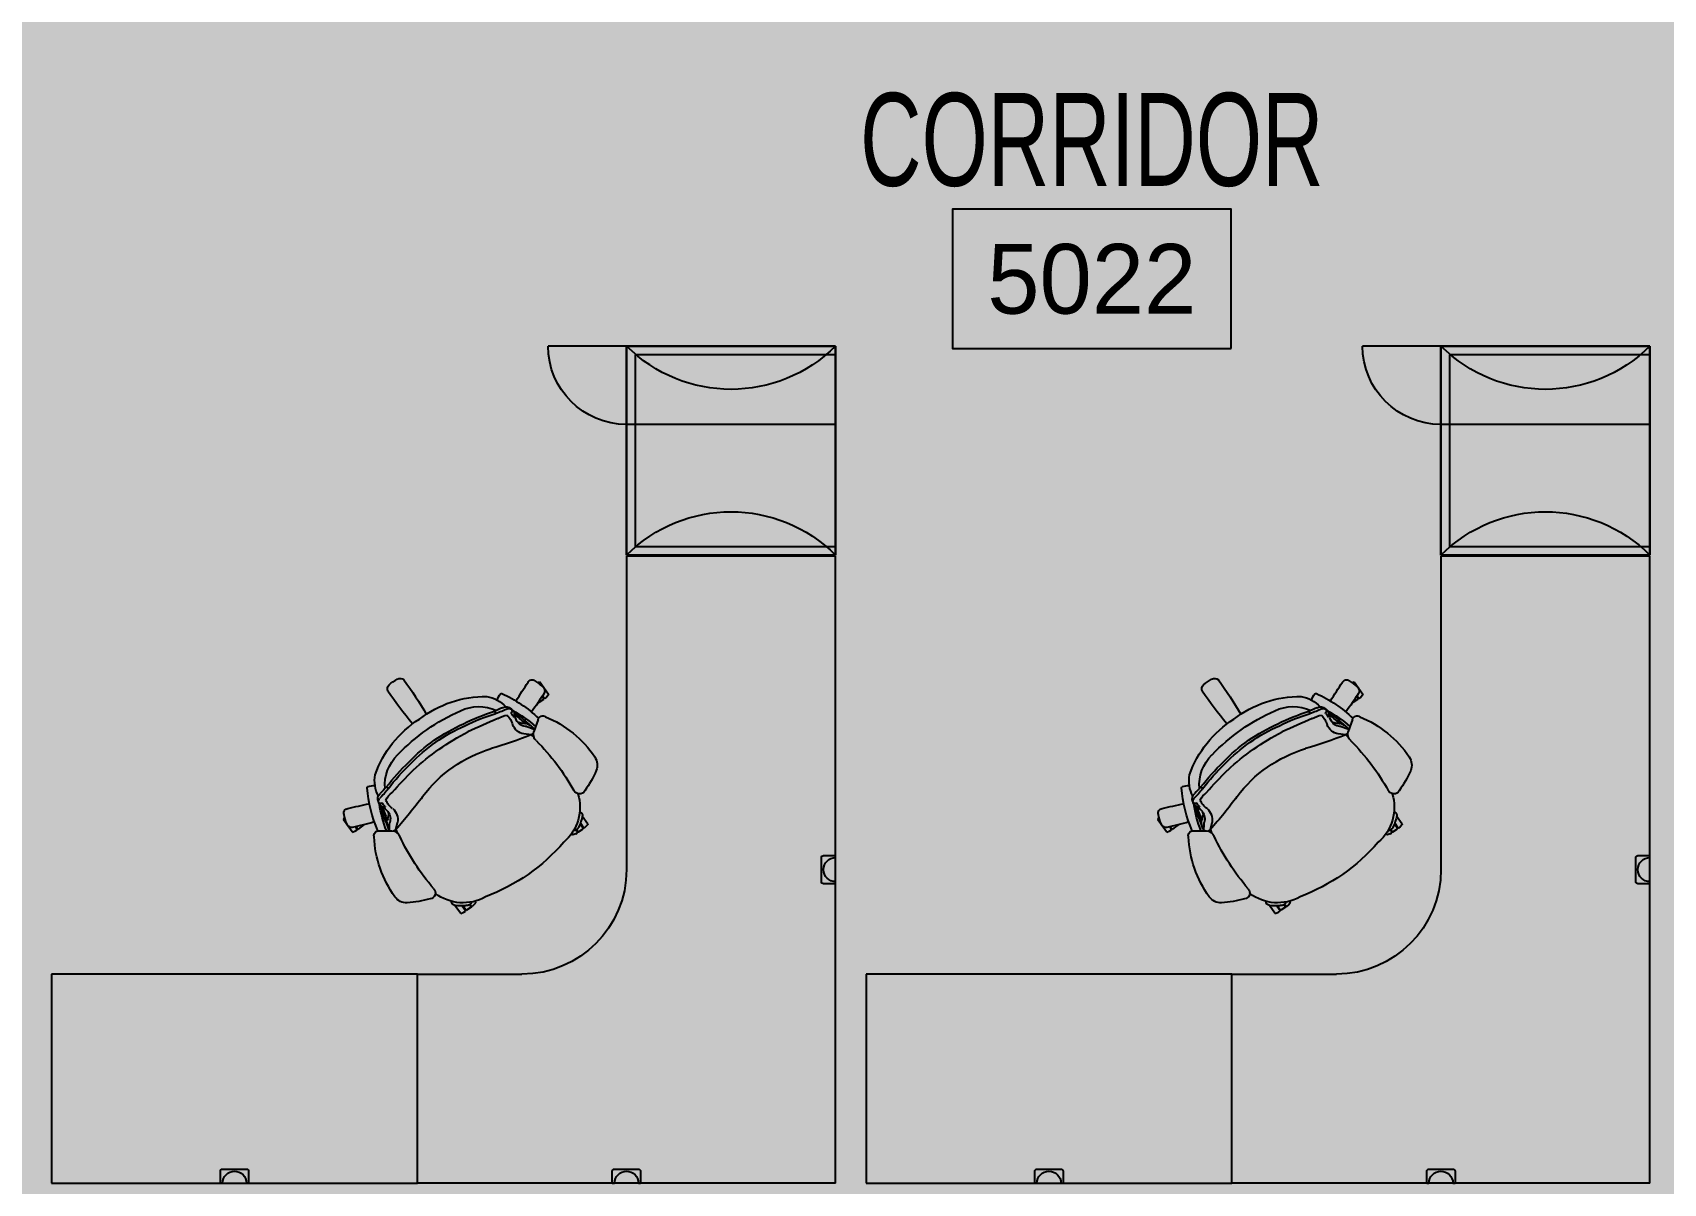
# Model space of a CAD drawing. Header units: inches. Extents: x -71 to 4499, y -33 to 4893.
# Drawn here: x 3192.7 to 3379.9, y 4106 to 4238.1 of the extents above; entities that cross this region are included whole.
import ezdxf
from ezdxf.enums import TextEntityAlignment as Align

# ---------------------------------------------------------------- set-up
doc = ezdxf.new("R2010")
doc.units = ezdxf.units.IN
doc.header["$LTSCALE"] = 96
doc.header["$MEASUREMENT"] = 0
doc.linetypes.add('PHANTOM4', pattern=[0.625, 0.3125, -0.0625, 0.0625, -0.0625, 0.0625, -0.0625])
for name, color, linetype in [('A-Area', 212, 'PHANTOM4'), ('A-Area-Iden', 7, 'Continuous'), ('A-Area-Iden-Name', 7, 'Continuous'), ('A-Area-Iden-Numb', 7, 'Continuous'), ('A-Bldg-Patt', 5, 'Continuous'), ('A-FURN-EXIST', 33, 'Continuous'), ('AFUFU-2D-CH', 2, 'Continuous'), ('AFUFU-2D-SC', 6, 'Continuous'), ('AFUFU-2D-SC-TX', 6, 'Continuous'), ('AFUFU-2D-WS', 1, 'Continuous'), ('AFUFU-2D-WS-SU-TX', 1, 'Continuous'), ('AFUFU-2D-WS-TX', 1, 'Continuous'), ('AFUPA-2D-SW-64-TX-T', 3, 'Continuous')]:
    doc.layers.add(name, color=color, linetype=linetype)
doc.styles.add('XFINE_0', font='ARIALN.TTF', dxfattribs={"width": 0.8})

# ---------------------------------------------------------------- blocks, each defined once
blk = doc.blocks.new('OTJ_Room_Tag_4_P')
at = {"layer": 'A-Area-Iden-Numb'}
blk.add_lwpolyline([(2, -2), (2, 0), (-2, 0), (-2, -2)], close=True, dxfattribs=at)
at = {"layer": 'A-Area-Iden-Name', "style": 'XFINE_0', "width": 0.8}
for tag, p in [('ROOM:NAME1', (0, 2.351)), ('ROOM:NAME2', (0, 0.334))]:
    blk.add_attdef(tag, text='', height=1.333, dxfattribs=at).set_placement(p, align=Align.CENTER)
at = {"layer": 'A-Area-Iden-Numb', "style": 'XFINE_0', "width": 1.569593}
blk.add_attdef('ROOM:NUMBER', text='', height=1, dxfattribs=at).set_placement((-1.5, -1.5), (1.5, -1.5), align=Align.FIT)
blk = doc.blocks.new('A$C62865EDF (2)')
at = {"layer": 'AFUFU-2D-CH'}
for p, q in [((299.77, 65.12), (299.14, 64.22)), ((299.77, 65.12), (299.81, 65.13)), ((299.81, 65.13), (300.17, 65)), ((299.98, 64.28), (300.36, 64.82)), ((299.98, 64.28), (300, 64.28)), ((300.06, 64.27), (300.41, 64.77)), ((300.17, 65), (300.35, 64.87)), ((300.35, 64.87), (300.36, 64.82)), ((300.38, 64.25), (300.38, 64.25)), ((300.38, 64.25), (300.38, 64.25)), ((300.38, 64.25), (300.38, 64.25)), ((300.38, 64.25), (300.38, 64.25)), ((300.41, 64.77), (300.47, 64.78)), ((300.98, 64.42), (300.47, 64.78)), ((300.99, 64.37), (300.83, 64.13)), ((301.05, 64.33), (300.88, 64.09)), ((300.98, 64.42), (300.99, 64.37)), ((301.05, 64.33), (301.1, 64.34)), ((301.28, 64.21), (301.1, 64.34)), ((301.28, 64.21), (301.53, 63.93)), ((301.43, 63.74), (301.53, 63.89)), ((301.53, 63.93), (301.53, 63.89)), ((393.27, 65.12), (392.64, 64.22)), ((393.27, 65.12), (393.31, 65.13)), ((393.31, 65.13), (393.67, 65)), ((393.48, 64.28), (393.86, 64.82)), ((393.48, 64.28), (393.5, 64.28)), ((393.56, 64.27), (393.91, 64.77)), ((393.67, 65), (393.85, 64.87)), ((393.85, 64.87), (393.86, 64.82)), ((393.88, 64.25), (393.88, 64.25)), ((393.88, 64.25), (393.88, 64.25)), ((393.88, 64.25), (393.88, 64.25)), ((393.88, 64.25), (393.88, 64.25)), ((393.91, 64.77), (393.97, 64.78)), ((394.48, 64.42), (393.97, 64.78)), ((394.49, 64.37), (394.33, 64.13)), ((394.55, 64.33), (394.38, 64.09)), ((394.48, 64.42), (394.49, 64.37)), ((394.55, 64.33), (394.6, 64.34)), ((394.78, 64.21), (394.6, 64.34)), ((394.78, 64.21), (395.03, 63.93)), ((394.93, 63.74), (395.03, 63.89)), ((395.03, 63.93), (395.03, 63.89)), ((286.33, 54.34), (286.34, 54.38)), ((286.48, 54.14), (286.33, 54.34)), ((287.32, 55.79), (286.34, 54.38)), ((287.32, 55.79), (287.36, 55.81)), ((287.36, 55.81), (287.71, 55.67)), ((287.71, 55.67), (287.9, 55.55)), ((287.71, 55.2), (287.9, 55.49)), ((287.78, 55.19), (287.96, 55.45)), ((287.9, 55.55), (287.9, 55.49)), ((287.96, 55.45), (288.02, 55.46)), ((288.53, 55.1), (288.02, 55.46)), ((288.54, 55.04), (288.52, 55.01)), ((288.53, 55.1), (288.54, 55.04)), ((288.57, 55), (288.65, 55.01)), ((288.73, 54.96), (288.65, 55.01)), ((290.42, 55.64), (291.9, 55.66)), ((291.43, 55.16), (291.43, 55.16)), ((291.43, 55.16), (291.43, 55.16)), ((291.43, 55.16), (291.43, 55.16)), ((291.43, 55.16), (291.43, 55.16)), ((291.44, 54.37), (291.5, 53.91)), ((292.36, 55.51), (292.51, 55.89)), ((292.36, 55.51), (292.55, 54.69)), ((312.53, 55.97), (312.63, 56.12)), ((312.67, 56.13), (312.63, 56.12)), ((313.02, 56), (312.67, 56.13)), ((313.02, 56), (313.2, 55.87)), ((313.21, 55.81), (313.04, 55.57)), ((313.27, 55.77), (313.1, 55.54)), ((313.21, 55.81), (313.2, 55.87)), ((313.32, 55.78), (313.27, 55.77)), ((313.32, 55.78), (313.84, 55.42)), ((313.37, 55.16), (313.37, 55.16)), ((313.37, 55.16), (313.37, 55.16)), ((313.37, 55.16), (313.37, 55.16)), ((313.37, 55.16), (313.37, 55.16)), ((313.5, 54.87), (313.85, 55.37)), ((313.53, 54.8), (313.52, 54.81)), ((313.53, 54.79), (313.9, 55.33)), ((314.39, 54.89), (313.75, 53.98)), ((313.85, 55.37), (313.84, 55.42)), ((313.96, 55.34), (313.9, 55.33)), ((314.14, 55.21), (313.96, 55.34)), ((314.39, 54.93), (314.14, 55.21)), ((314.39, 54.89), (314.39, 54.93)), ((379.83, 54.34), (379.84, 54.38)), ((379.98, 54.14), (379.83, 54.34)), ((380.82, 55.79), (379.84, 54.38)), ((380.82, 55.79), (380.86, 55.81)), ((380.86, 55.81), (381.21, 55.67)), ((381.21, 55.67), (381.4, 55.55)), ((381.21, 55.2), (381.4, 55.49)), ((381.28, 55.19), (381.46, 55.45)), ((381.4, 55.55), (381.4, 55.49)), ((381.46, 55.45), (381.52, 55.46)), ((382.03, 55.1), (381.52, 55.46)), ((382.04, 55.04), (382.02, 55.01)), ((382.03, 55.1), (382.04, 55.04)), ((382.07, 55), (382.15, 55.01)), ((382.23, 54.96), (382.15, 55.01)), ((383.92, 55.64), (385.4, 55.66)), ((384.93, 55.16), (384.93, 55.16)), ((384.93, 55.16), (384.93, 55.16)), ((384.93, 55.16), (384.93, 55.16)), ((384.93, 55.16), (384.93, 55.16)), ((384.94, 54.37), (385, 53.91)), ((385.86, 55.51), (386.01, 55.89)), ((385.86, 55.51), (386.05, 54.69)), ((406.03, 55.97), (406.13, 56.12)), ((406.17, 56.13), (406.13, 56.12)), ((406.52, 56), (406.17, 56.13)), ((406.52, 56), (406.7, 55.87)), ((406.71, 55.81), (406.54, 55.57)), ((406.77, 55.77), (406.6, 55.54)), ((406.71, 55.81), (406.7, 55.87)), ((406.82, 55.78), (406.77, 55.77)), ((406.82, 55.78), (407.34, 55.42)), ((406.87, 55.16), (406.87, 55.16)), ((406.87, 55.16), (406.87, 55.16)), ((406.87, 55.16), (406.87, 55.16)), ((406.87, 55.16), (406.87, 55.16)), ((407, 54.87), (407.35, 55.37)), ((407.03, 54.8), (407.02, 54.81)), ((407.03, 54.79), (407.4, 55.33)), ((407.89, 54.89), (407.25, 53.98)), ((407.35, 55.37), (407.34, 55.42)), ((407.46, 55.34), (407.4, 55.33)), ((407.64, 55.21), (407.46, 55.34)), ((407.89, 54.93), (407.64, 55.21)), ((407.89, 54.89), (407.89, 54.93)), ((289.05, 50.72), (289.05, 50.73)), ((289.05, 50.72), (289.05, 50.73)), ((289.05, 50.73), (289.05, 50.73)), ((289.05, 50.73), (289.05, 50.73)), ((289.14, 50.59), (289.12, 50.6)), ((289.13, 50.59), (289.12, 50.6)), ((289.14, 50.59), (289.13, 50.59)), ((289.13, 50.59), (289.13, 50.59)), ((382.55, 50.72), (382.55, 50.73)), ((382.55, 50.72), (382.55, 50.73)), ((382.55, 50.73), (382.55, 50.73)), ((382.55, 50.73), (382.55, 50.73)), ((382.64, 50.59), (382.62, 50.6)), ((382.63, 50.59), (382.62, 50.6)), ((382.64, 50.59), (382.63, 50.59)), ((382.63, 50.59), (382.63, 50.59)), ((307.14, 43.37), (306.69, 43.28)), ((307.9, 44.64), (307.05, 44.53)), ((307.88, 43.64), (307.88, 43.64)), ((307.88, 43.64), (307.88, 43.64)), ((307.88, 43.64), (307.88, 43.64)), ((307.88, 43.64), (307.88, 43.64)), ((307.9, 44.64), (308.2, 44.9)), ((308.68, 42.86), (308.19, 44.25)), ((400.64, 43.37), (400.19, 43.28)), ((401.4, 44.64), (400.55, 44.53)), ((401.38, 43.64), (401.38, 43.64)), ((401.38, 43.64), (401.38, 43.64)), ((401.38, 43.64), (401.38, 43.64)), ((401.38, 43.64), (401.38, 43.64)), ((401.4, 44.64), (401.7, 44.9)), ((402.18, 42.86), (401.69, 44.25)), ((308.62, 41.03), (308.7, 40.98)), ((308.71, 40.9), (308.7, 40.98)), ((308.76, 40.88), (308.74, 40.86)), ((308.82, 40.89), (308.76, 40.88)), ((308.82, 40.89), (309.33, 40.53)), ((309.88, 40), (308.89, 38.59)), ((309.16, 40.22), (309.34, 40.48)), ((309.2, 40.16), (309.4, 40.44)), ((309.34, 40.48), (309.33, 40.53)), ((309.45, 40.45), (309.4, 40.44)), ((309.63, 40.32), (309.45, 40.45)), ((309.88, 40.04), (309.63, 40.32)), ((309.88, 40), (309.88, 40.04)), ((402.12, 41.03), (402.2, 40.98)), ((402.21, 40.9), (402.2, 40.98)), ((402.26, 40.88), (402.24, 40.86)), ((402.32, 40.89), (402.26, 40.88)), ((402.32, 40.89), (402.83, 40.53)), ((403.38, 40), (402.39, 38.59)), ((402.66, 40.22), (402.84, 40.48)), ((402.7, 40.16), (402.9, 40.44)), ((402.84, 40.48), (402.83, 40.53)), ((402.95, 40.45), (402.9, 40.44)), ((403.13, 40.32), (402.95, 40.45)), ((403.38, 40.04), (403.13, 40.32)), ((403.38, 40), (403.38, 40.04)), ((308.62, 38.64), (308.86, 38.57)), ((308.86, 38.57), (308.89, 38.59)), ((402.12, 38.64), (402.36, 38.57)), ((402.36, 38.57), (402.39, 38.59))]:
    blk.add_line(p, q, dxfattribs=at)
for centre, radius, start, end in [((293.61, 62.25), 1.68, 88.3413, 144.8306), ((292.7, 50.57), 13.39, 74.4635, 85.9043), ((300.06, 58.68), 5.24, 60.2874, 127.3793), ((299.17, 63.8), 0.418, 94.0643, 186.2869), ((299.91, 59.43), 4.85, 84.4733, 99.125), ((300.31, 63.05), 1.2, 65.5957, 86.7626), ((300.59, 63.79), 0.417, 5.7738, 58.5728), ((387.11, 62.25), 1.68, 88.3413, 144.8306), ((386.2, 50.57), 13.39, 74.4635, 85.9043), ((393.56, 58.68), 5.24, 60.2874, 127.3793), ((392.67, 63.8), 0.418, 94.0643, 186.2869), ((393.41, 59.43), 4.85, 84.4733, 99.125), ((393.81, 63.05), 1.2, 65.5957, 86.7626), ((394.09, 63.79), 0.417, 5.7738, 58.5728), ((302.64, 55.77), 12.8, 144.3542, 177.4465), ((316.64, 45.07), 26.35, 139.1711, 154.8262), ((296.18, 62.78), 0.708, 317.6016, 80.777), ((294.7, 42.33), 22.37, 40.8423, 69.1576), ((396.14, 55.77), 12.8, 144.3542, 177.4465), ((410.14, 45.07), 26.35, 139.1711, 154.8262), ((389.68, 62.78), 0.708, 317.6016, 80.777), ((388.2, 42.33), 22.37, 40.8423, 69.1576), ((290.38, 56.19), 0.548, 164.4072, 274.4141), ((291.87, 56.65), 0.992, 271.7837, 338.343), ((308.24, 52.96), 5.24, 342.6212, 49.7126), ((383.88, 56.19), 0.548, 164.4072, 274.4141), ((385.37, 56.65), 0.992, 271.7837, 338.343), ((401.74, 52.96), 5.24, 342.6212, 49.7126), ((291, 52.94), 4.68, 156.293, 169.5626), ((287.29, 54.69), 0.59, 84.5461, 167.7758), ((281.87, 28.5), 27.33, 72.955, 78.439), ((304.54, 49.46), 15.54, 156.5275, 175.3085), ((303.64, 50.69), 13.31, 158.1789, 171.8956), ((403.27, 12.57), 119.68, 159.1569, 160.4724), ((282.36, 56.96), 9.32, 333.744, 343.9291), ((294.26, 54.36), 2.94, 164.3455, 179.6886), ((291.38, 54.36), 0.0616, 10.127, 160.4725), ((292.64, 54.88), 1.24, 145.0033, 167.3254), ((290.36, 54.26), 1.36, 322.5491, 19.7693), ((291.95, 55.15), 0.55, 115.8767, 126.1554), ((339.75, 56.28), 48.13, 180.8147, 181.8651), ((290.85, 54.41), 1.73, 310.9566, 9.2355), ((291.95, 55.15), 0.55, 40.8654, 74.4746), ((255.65, 22.72), 49.22, 36.1018, 41.7721), ((312.86, 55.2), 0.417, 51.4272, 104.2262), ((312.26, 54.69), 1.2, 23.2374, 44.4043), ((308.99, 53.07), 4.85, 10.875, 25.5267), ((384.5, 52.94), 4.68, 156.293, 169.5626), ((380.79, 54.69), 0.59, 84.5461, 167.7758), ((375.37, 28.5), 27.33, 72.955, 78.439), ((398.04, 49.46), 15.54, 156.5275, 175.3085), ((397.14, 50.69), 13.31, 158.1789, 171.8956), ((496.77, 12.57), 119.68, 159.1569, 160.4724), ((375.86, 56.96), 9.32, 333.744, 343.9291), ((387.76, 54.36), 2.94, 164.3455, 179.6886), ((384.88, 54.36), 0.0616, 10.127, 160.4725), ((386.14, 54.88), 1.24, 145.0033, 167.3254), ((383.86, 54.26), 1.36, 322.5491, 19.7693), ((385.45, 55.15), 0.55, 115.8767, 126.1554), ((433.25, 56.28), 48.13, 180.8147, 181.8651), ((384.35, 54.41), 1.73, 310.9566, 9.2355), ((385.45, 55.15), 0.55, 40.8654, 74.4746), ((349.15, 22.72), 49.22, 36.1018, 41.7721), ((406.36, 55.2), 0.417, 51.4272, 104.2262), ((405.76, 54.69), 1.2, 23.2374, 44.4043), ((402.49, 53.07), 4.85, 10.875, 25.5267), ((286.86, 53.6), 0.496, 158.4053, 265.145), ((298.09, 97.1), 45.41, 255.6355, 258.853), ((291.23, 52.06), 0.919, 145.4214, 164.4379), ((290.66, 52.17), 0.348, 67.7618, 147.992), ((291.23, 52.11), 0.887, 125.4319, 148.5081), ((290.97, 52.54), 0.393, 69.7751, 129.8413), ((288.85, 55.84), 3.54, 303.4698, 317.0615), ((290.81, 52.54), 0.0489, 251.0386, 330.3921), ((291.67, 52.18), 0.888, 128.4074, 157.3483), ((291.1, 52.88), 0.023, 334.0607, 73.2322), ((293.56, 51), 2.63, 126.9991, 154.4546), ((290.83, 53.76), 0.688, 331.8448, 13.2431), ((313.35, 53.87), 0.418, 283.7131, 15.9357), ((380.36, 53.6), 0.496, 158.4053, 265.145), ((391.59, 97.1), 45.41, 255.6355, 258.853), ((384.73, 52.06), 0.919, 145.4214, 164.4379), ((384.16, 52.17), 0.348, 67.7618, 147.992), ((384.73, 52.11), 0.887, 125.4319, 148.5081), ((384.47, 52.54), 0.393, 69.7751, 129.8413), ((382.35, 55.84), 3.54, 303.4698, 317.0615), ((384.31, 52.54), 0.0489, 251.0386, 330.3921), ((385.17, 52.18), 0.888, 128.4074, 157.3483), ((384.6, 52.88), 0.023, 334.0607, 73.2322), ((387.06, 51), 2.63, 126.9991, 154.4546), ((384.33, 53.76), 0.688, 331.8448, 13.2431), ((406.85, 53.87), 0.418, 283.7131, 15.9357), ((289.19, 50.72), 0.142, 177.884, 248.8399), ((289.78, 52.2), 1.74, 248.3236, 275.7926), ((294.06, 49.84), 4.15, 153.6599, 188.6934), ((291.08, 51.97), 0.8, 155.5285, 229.8645), ((290.87, 52.26), 0.512, 168.4737, 221.2321), ((283, 44.21), 10.75, 38.075, 45.8212), ((280.33, 40.82), 14.69, 41.838, 45.8302), ((296.03, 50.43), 4.94, 175.6399, 225.2045), ((293.74, 53.5), 2.89, 208.2225, 231.0648), ((290.74, 51.27), 0.835, 309.5676, 329.2262), ((311.42, 66.15), 25.44, 217.6106, 226.2806), ((311.61, 66.36), 25.44, 217.6106, 226.2806), ((345.95, 99.61), 72.51, 221.8265, 224.6201), ((307.66, 60.83), 15.25, 216.6442, 253.358), ((289.78, 63.88), 26.35, 315.1738, 330.8289), ((313.42, 50.71), 0.708, 29.223, 152.3984), ((303.14, 43.27), 13.39, 24.0957, 35.5365), ((382.69, 50.72), 0.142, 177.884, 248.8399), ((383.28, 52.2), 1.74, 248.3236, 275.7926), ((387.56, 49.84), 4.15, 153.6599, 188.6934), ((384.58, 51.97), 0.8, 155.5285, 229.8645), ((384.37, 52.26), 0.512, 168.4737, 221.2321), ((376.5, 44.21), 10.75, 38.075, 45.8212), ((373.83, 40.82), 14.69, 41.838, 45.8302), ((389.53, 50.43), 4.94, 175.6399, 225.2045), ((387.24, 53.5), 2.89, 208.2225, 231.0648), ((384.24, 51.27), 0.835, 309.5676, 329.2262), ((404.92, 66.15), 25.44, 217.6106, 226.2806), ((405.11, 66.36), 25.44, 217.6106, 226.2806), ((439.45, 99.61), 72.51, 221.8265, 224.6201), ((401.16, 60.83), 15.25, 216.6442, 253.358), ((383.28, 63.88), 26.35, 315.1738, 330.8289), ((406.92, 50.71), 0.708, 29.223, 152.3984), ((396.64, 43.27), 13.39, 24.0957, 35.5365), ((301.89, 53.51), 12.68, 199.7991, 237.3819), ((313.8, 48.12), 1.68, 325.1694, 21.6587), ((395.39, 53.51), 12.68, 199.7991, 237.3819), ((407.3, 48.12), 1.68, 325.1694, 21.6587), ((309, 62.74), 22.82, 223.8813, 246.119), ((308.03, 61.36), 19.65, 223.7774, 246.2226), ((308.21, 61.57), 19.65, 223.7774, 246.2226), ((313.24, 69.04), 27.77, 227.135, 242.9624), ((304.62, 54.38), 12.8, 292.5535, 325.6458), ((402.5, 62.74), 22.82, 223.8813, 246.119), ((401.53, 61.36), 19.65, 223.7774, 246.2226), ((401.71, 61.57), 19.65, 223.7774, 246.2226), ((406.74, 69.04), 27.77, 227.135, 242.9624), ((398.12, 54.38), 12.8, 292.5535, 325.6458), ((289.64, -1.08), 49.22, 68.2279, 73.8982), ((309.13, 44.56), 0.992, 131.657, 198.2163), ((383.14, -1.08), 49.22, 68.2279, 73.8982), ((402.63, 44.56), 0.992, 131.657, 198.2163), ((325.04, 17.27), 40.36, 139.6916, 146.3618), ((311.37, 66.18), 25.44, 243.7194, 252.3894), ((310.48, 64.01), 22.82, 243.4709, 253.0048), ((-274.42, -1249.43), 1415.76, 65.88356, 66.03577), ((303.24, 44.22), 2.63, 315.5454, 343.0009), ((307.37, 42.84), 1.73, 100.7645, 159.0434), ((299.5, 53.59), 13.31, 298.1044, 311.8211), ((229.61, 134.17), 119.68, 309.5276, 310.8431), ((312.67, 35.74), 9.32, 126.0709, 136.256), ((307.4, 42.33), 1.36, 90.2307, 147.4509), ((306.77, 42.6), 0.688, 96.7569, 138.1552), ((307.15, 43.31), 0.0616, 309.5275, 99.873), ((306.17, 46.02), 2.94, 290.3114, 305.6545), ((292.41, 89.43), 48.13, 288.1349, 289.1853), ((307.21, 44.68), 1.24, 302.6746, 324.9967), ((307.7, 44.12), 0.55, 35.5254, 69.1346), ((307.7, 44.12), 0.55, 343.8446, 354.1233), ((418.54, 17.27), 40.36, 139.6916, 146.3618), ((404.87, 66.18), 25.44, 243.7194, 252.3894), ((403.98, 64.01), 22.82, 243.4709, 253.0048), ((-180.92, -1249.43), 1415.76, 65.88356, 66.03577), ((396.74, 44.22), 2.63, 315.5454, 343.0009), ((400.87, 42.84), 1.73, 100.7645, 159.0434), ((393, 53.59), 13.31, 298.1044, 311.8211), ((323.11, 134.17), 119.68, 309.5276, 310.8431), ((406.17, 35.74), 9.32, 126.0709, 136.256), ((400.9, 42.33), 1.36, 90.2307, 147.4509), ((400.27, 42.6), 0.688, 96.7569, 138.1552), ((400.65, 43.31), 0.0616, 309.5275, 99.873), ((399.67, 46.02), 2.94, 290.3114, 305.6545), ((385.91, 89.43), 48.13, 288.1349, 289.1853), ((400.71, 44.68), 1.24, 302.6746, 324.9967), ((401.2, 44.12), 0.55, 35.5254, 69.1346), ((401.2, 44.12), 0.55, 343.8446, 354.1233), ((260.78, 62.26), 40.36, 323.6382, 330.3084), ((302.75, 52.9), 12.68, 232.6181, 270.2009), ((301.86, 46.34), 4.94, 244.7955, 294.3601), ((301.98, 44.29), 4.15, 281.3066, 316.3401), ((304.46, 41.66), 0.835, 140.7738, 160.4324), ((298.21, 28.3), 14.69, 64.1698, 68.162), ((300.48, 31.97), 10.75, 64.1788, 71.925), ((305.54, 45.24), 2.89, 238.9352, 261.7775), ((298.04, 54.01), 15.54, 294.6915, 313.4725), ((305.01, 42.22), 0.8, 240.1355, 314.4715), ((305.35, 42.12), 0.512, 248.7679, 301.5263), ((305.03, 42.39), 0.919, 305.5621, 324.5786), ((305.63, 42.16), 0.0489, 139.6079, 218.9614), ((305, 42.85), 0.888, 312.6517, 341.5926), ((305.34, 41.9), 0.348, 322.008, 42.2382), ((305.09, 42.41), 0.887, 321.4919, 344.5681), ((305.85, 42.55), 0.023, 36.7678, 135.9393), ((305.57, 42.31), 0.393, 340.1587, 40.2249), ((309.41, 41.45), 3.54, 152.9385, 166.5302), ((286.1, 25.54), 27.33, 39.1563, 39.6871), ((286.1, 25.54), 27.33, 31.561, 37.045), ((309.21, 43.01), 0.548, 195.5859, 305.5928), ((354.28, 62.26), 40.36, 323.6382, 330.3084), ((396.25, 52.9), 12.68, 232.6181, 270.2009), ((395.36, 46.34), 4.94, 244.7955, 294.3601), ((395.48, 44.29), 4.15, 281.3066, 316.3401), ((397.96, 41.66), 0.835, 140.7738, 160.4324), ((391.71, 28.3), 14.69, 64.1698, 68.162), ((393.98, 31.97), 10.75, 64.1788, 71.925), ((399.04, 45.24), 2.89, 238.9352, 261.7775), ((391.54, 54.01), 15.54, 294.6915, 313.4725), ((398.51, 42.22), 0.8, 240.1355, 314.4715), ((398.85, 42.12), 0.512, 248.7679, 301.5263), ((398.53, 42.39), 0.919, 305.5621, 324.5786), ((399.13, 42.16), 0.0489, 139.6079, 218.9614), ((398.5, 42.85), 0.888, 312.6517, 341.5926), ((398.84, 41.9), 0.348, 322.008, 42.2382), ((398.59, 42.41), 0.887, 321.4919, 344.5681), ((399.35, 42.55), 0.023, 36.7678, 135.9393), ((399.07, 42.31), 0.393, 340.1587, 40.2249), ((402.91, 41.45), 3.54, 152.9385, 166.5302), ((379.6, 25.54), 27.33, 39.1563, 39.6871), ((379.6, 25.54), 27.33, 31.561, 37.045), ((402.71, 43.01), 0.548, 195.5859, 305.5928), ((292.03, 39.36), 0.648, 156.2382, 224.7345), ((305.67, 41.08), 1.74, 194.2074, 221.6764), ((304.48, 40.03), 0.151, 223.7089, 291.2298), ((345.02, 64.24), 45.41, 211.147, 214.3645), ((308.86, 39.59), 0.59, 302.2242, 25.4539), ((385.53, 39.36), 0.648, 156.2382, 224.7345), ((399.17, 41.08), 1.74, 194.2074, 221.6764), ((397.98, 40.03), 0.151, 223.7089, 291.2298), ((438.52, 64.24), 45.41, 211.147, 214.3645), ((402.36, 39.59), 0.59, 302.2242, 25.4539), ((294.5, 42.03), 4.28, 226.8902, 242.2976), ((292.83, 38.81), 0.658, 240.578, 313.1097), ((307.98, 38.81), 0.496, 204.855, 311.5947), ((305.94, 42.48), 4.68, 300.4374, 313.707), ((388, 42.03), 4.28, 226.8902, 242.2976), ((386.33, 38.81), 0.658, 240.578, 313.1097), ((401.48, 38.81), 0.496, 204.855, 311.5947), ((399.44, 42.48), 4.68, 300.4374, 313.707)]:
    blk.add_arc(centre, radius, start, end, dxfattribs=at)
at = {"layer": 'AFUFU-2D-SC'}
for p, q in [((318.83, 24), (318.83, 0)), ((342.83, 24), (318.83, 24)), ((318.83, 24), (342.83, 24)), ((318.83, 0), (318.83, 24)), ((319.83, 23), (342.83, 23)), ((319.83, 1), (319.83, 23)), ((342.83, 0), (342.83, 24)), ((342.83, 24), (342.83, 0)), ((412.33, 24), (436.33, 24)), ((412.33, 0), (412.33, 24)), ((412.33, 24), (412.33, 0)), ((436.33, 24), (412.33, 24)), ((413.33, 23), (436.33, 23)), ((413.33, 1), (413.33, 23)), ((436.33, 24), (436.33, 0)), ((436.33, 0), (436.33, 24)), ((342.83, 9), (318.83, 9)), ((436.33, 9), (412.33, 9)), ((342.83, 1), (319.83, 1)), ((436.33, 1), (413.33, 1)), ((318.83, 0), (309.83, 0)), ((318.83, 0), (342.83, 0)), ((342.83, 0), (318.83, 0)), ((412.33, 0), (403.33, 0)), ((436.33, 0), (412.33, 0)), ((412.33, 0), (436.33, 0))]:
    blk.add_line(p, q, dxfattribs=at)
for centre, radius, start, end in [((330.83, 36), 16.97, 225, 315), ((424.33, 36), 16.97, 225, 315), ((318.83, 0), 9, 90, 180), ((412.33, 0), 9, 90, 180), ((330.83, -12), 16.97, 45, 135), ((424.33, -12), 16.97, 45, 135)]:
    blk.add_arc(centre, radius, start, end, dxfattribs=at)
at = {"layer": 'AFUFU-2D-WS'}
for p, q in [((252.83, 72.11), (252.83, 96.11)), ((252.83, 96.11), (294.83, 96.11)), ((272.2, 96.11), (272.45, 96.11)), ((272.2, 96.11), (272.2, 94.74)), ((275.2, 96.11), (275.45, 96.11)), ((275.45, 94.74), (275.45, 96.11)), ((294.83, 96.11), (294.83, 72.11)), ((342.83, 96.11), (294.83, 96.11)), ((294.83, 96.11), (294.83, 72.11)), ((317.2, 96.11), (317.45, 96.11)), ((317.2, 96.11), (317.2, 94.74)), ((320.2, 96.11), (320.45, 96.11)), ((320.45, 94.74), (320.45, 96.11)), ((342.83, 96.11), (342.83, 24.11)), ((346.33, 72.11), (346.33, 96.11)), ((346.33, 96.11), (388.33, 96.11)), ((365.7, 96.11), (365.95, 96.11)), ((365.7, 96.11), (365.7, 94.74)), ((368.7, 96.11), (368.95, 96.11)), ((368.95, 94.74), (368.95, 96.11)), ((388.33, 96.11), (388.33, 72.11)), ((436.33, 96.11), (388.33, 96.11)), ((388.33, 96.11), (388.33, 72.11)), ((410.7, 96.11), (410.95, 96.11)), ((410.7, 96.11), (410.7, 94.74)), ((413.7, 96.11), (413.95, 96.11)), ((413.95, 94.74), (413.95, 96.11)), ((436.33, 96.11), (436.33, 24.11)), ((272.45, 94.49), (275.2, 94.49)), ((317.45, 94.49), (320.2, 94.49)), ((365.95, 94.49), (368.7, 94.49)), ((410.95, 94.49), (413.7, 94.49)), ((294.83, 72.11), (252.83, 72.11)), ((294.83, 72.11), (306.83, 72.11)), ((388.33, 72.11), (346.33, 72.11)), ((388.33, 72.11), (400.33, 72.11)), ((318.83, 24.11), (318.83, 60.11)), ((341.2, 61.49), (341.2, 58.74)), ((342.83, 61.74), (341.45, 61.74)), ((342.83, 61.74), (342.83, 61.49)), ((412.33, 24.11), (412.33, 60.11)), ((434.7, 61.49), (434.7, 58.74)), ((436.33, 61.74), (434.95, 61.74)), ((436.33, 61.74), (436.33, 61.49)), ((341.45, 58.49), (342.83, 58.49)), ((342.83, 58.74), (342.83, 58.49)), ((434.95, 58.49), (436.33, 58.49)), ((436.33, 58.74), (436.33, 58.49)), ((342.83, 24.11), (318.83, 24.11)), ((436.33, 24.11), (412.33, 24.11))]:
    blk.add_line(p, q, dxfattribs=at)
for centre, radius, start, end in [((273.83, 96.11), 1.38, 180, 0), ((318.83, 96.11), 1.38, 180, 0), ((367.33, 96.11), 1.38, 180, 0), ((412.33, 96.11), 1.38, 180, 0), ((272.45, 94.74), 0.25, 180, 270), ((275.2, 94.74), 0.25, 270, 0), ((317.45, 94.74), 0.25, 180, 270), ((320.2, 94.74), 0.25, 270, 0), ((365.95, 94.74), 0.25, 180, 270), ((368.7, 94.74), 0.25, 270, 0), ((410.95, 94.74), 0.25, 180, 270), ((413.7, 94.74), 0.25, 270, 0), ((306.83, 60.11), 12, 0, 90), ((400.33, 60.11), 12, 0, 90), ((341.45, 61.49), 0.25, 90, 180), ((342.83, 60.11), 1.38, 90, 270), ((434.95, 61.49), 0.25, 90, 180), ((436.33, 60.11), 1.38, 90, 270), ((341.45, 58.74), 0.25, 180, 270), ((434.95, 58.74), 0.25, 180, 270)]:
    blk.add_arc(centre, radius, start, end, dxfattribs=at)
at = {"layer": 'AFUFU-2D-SC-TX', "flags": 1}
for tag, p, rotation in [('CAPPN', (248.47, 199.11), 270), ('CAPMG', (248.47, 199.11), 270), ('CAPMC', (248.47, 199.11), 270), ('CAPQT', (248.47, 199.11), 270), ('CAPDH', (248.47, 199.11), 270), ('CAPGC', (248.47, 199.11), 270), ('CAPPN', (341.97, 199.11), 270), ('CAPMG', (341.97, 199.11), 270), ('CAPMC', (341.97, 199.11), 270), ('CAPQT', (341.97, 199.11), 270), ('CAPDH', (341.97, 199.11), 270), ('CAPGC', (341.97, 199.11), 270), ('CAPPN', (435.47, 199.11), 270), ('CAPMG', (435.47, 199.11), 270), ('CAPMC', (435.47, 199.11), 270), ('CAPQT', (435.47, 199.11), 270), ('CAPDH', (435.47, 199.11), 270), ('CAPGC', (435.47, 199.11), 270), ('CAPPN', (110.47, 175.22), 90), ('CAPMG', (110.47, 175.22), 90), ('CAPMC', (110.47, 175.22), 90), ('CAPQT', (110.47, 175.22), 90), ('CAPDH', (110.47, 175.22), 90), ('CAPGC', (110.47, 175.22), 90), ('CAPPN', (134.47, 175.22), 180), ('CAPMG', (134.47, 175.22), 180), ('CAPMC', (134.47, 175.22), 180), ('CAPQT', (134.47, 175.22), 180), ('CAPDH', (134.47, 175.22), 180), ('CAPGC', (134.47, 175.22), 180), ('CAPPN', (248.47, 175.11), 180), ('CAPMG', (248.47, 175.11), 180), ('CAPMC', (248.47, 175.11), 180), ('CAPQT', (248.47, 175.11), 180), ('CAPDH', (248.47, 175.11), 180), ('CAPGC', (248.47, 175.11), 180), ('CAPPN', (341.97, 175.11), 180), ('CAPMG', (341.97, 175.11), 180), ('CAPMC', (341.97, 175.11), 180), ('CAPQT', (341.97, 175.11), 180), ('CAPDH', (341.97, 175.11), 180), ('CAPGC', (341.97, 175.11), 180), ('CAPPN', (435.47, 175.11), 180), ('CAPMG', (435.47, 175.11), 180), ('CAPMC', (435.47, 175.11), 180), ('CAPQT', (435.47, 175.11), 180), ('CAPDH', (435.47, 175.11), 180), ('CAPGC', (435.47, 175.11), 180), ('CAPPN', (107.82, 103.11), 180), ('CAPMG', (107.82, 103.11), 180), ('CAPMC', (107.82, 103.11), 180), ('CAPQT', (107.82, 103.11), 180), ('CAPDH', (107.82, 103.11), 180), ('CAPGC', (107.82, 103.11), 180), ('CAPPN', (249.33, 24), 270), ('CAPMG', (249.33, 24), 270), ('CAPMC', (249.33, 24), 270), ('CAPQT', (249.33, 24), 270), ('CAPDH', (249.33, 24), 270), ('CAPGC', (249.33, 24), 270), ('CAPPN', (342.83, 24), 270), ('CAPMG', (342.83, 24), 270), ('CAPMC', (342.83, 24), 270), ('CAPQT', (342.83, 24), 270), ('CAPDH', (342.83, 24), 270), ('CAPGC', (342.83, 24), 270), ('CAPPN', (436.33, 24), 270), ('CAPMG', (436.33, 24), 270), ('CAPMC', (436.33, 24), 270), ('CAPQT', (436.33, 24), 270), ('CAPDH', (436.33, 24), 270), ('CAPGC', (436.33, 24), 270), ('CAPPN', (111.33, 0.11), 90), ('CAPMG', (111.33, 0.11), 90), ('CAPMC', (111.33, 0.11), 90), ('CAPQT', (111.33, 0.11), 90), ('CAPDH', (111.33, 0.11), 90), ('CAPGC', (111.33, 0.11), 90)]:
    blk.add_attdef(tag, p, '', height=0.001, rotation=rotation, dxfattribs=at)
for tag, p in [('CAPPN', (111.33, 24.11)), ('CAPMG', (111.33, 24.11)), ('CAPMC', (111.33, 24.11)), ('CAPQT', (111.33, 24.11)), ('CAPDH', (111.33, 24.11)), ('CAPGC', (111.33, 24.11)), ('CAPPN', (225.33, 24)), ('CAPMG', (225.33, 24)), ('CAPMC', (225.33, 24)), ('CAPQT', (225.33, 24)), ('CAPDH', (225.33, 24)), ('CAPGC', (225.33, 24)), ('CAPPN', (318.83, 24)), ('CAPMG', (318.83, 24)), ('CAPMC', (318.83, 24)), ('CAPQT', (318.83, 24)), ('CAPDH', (318.83, 24)), ('CAPGC', (318.83, 24)), ('CAPPN', (412.33, 24)), ('CAPMG', (412.33, 24)), ('CAPMC', (412.33, 24)), ('CAPQT', (412.33, 24)), ('CAPDH', (412.33, 24)), ('CAPGC', (412.33, 24))]:
    blk.add_attdef(tag, p, '', height=0.001, dxfattribs=at)
at = {"layer": 'AFUFU-2D-WS-SU-TX', "flags": 1}
for tag, p, rotation in [('CAPPN', (20.46, 136.44), 120), ('CAPMG', (20.46, 136.44), 120), ('CAPMC', (20.46, 136.44), 120), ('CAPQT', (20.46, 136.44), 120), ('CAPDH', (20.46, 136.44), 120), ('CAPGC', (20.46, 136.44), 120), ('CAPPN', (20.46, 63.06), 240), ('CAPMG', (20.46, 63.06), 240), ('CAPMC', (20.46, 63.06), 240), ('CAPQT', (20.46, 63.06), 240), ('CAPDH', (20.46, 63.06), 240), ('CAPGC', (20.46, 63.06), 240)]:
    blk.add_attdef(tag, p, '', height=0.001, rotation=rotation, dxfattribs=at)
at = {"layer": 'AFUFU-2D-WS-TX', "flags": 1}
for tag, p, rotation in [('CAPPN', (110.47, 103.11), 90), ('CAPMG', (110.47, 103.11), 90), ('CAPMC', (110.47, 103.11), 90), ('CAPQT', (110.47, 103.11), 90), ('CAPDH', (110.47, 103.11), 90), ('CAPGC', (110.47, 103.11), 90), ('CAPPN', (200.47, 103.11), 180), ('CAPMG', (200.47, 103.11), 180), ('CAPMC', (200.47, 103.11), 180), ('CAPQT', (200.47, 103.11), 180), ('CAPDH', (200.47, 103.11), 180), ('CAPGC', (200.47, 103.11), 180), ('CAPPN', (248.47, 103.11), 180), ('CAPMG', (248.47, 103.11), 180), ('CAPMC', (248.47, 103.11), 180), ('CAPQT', (248.47, 103.11), 180), ('CAPDH', (248.47, 103.11), 180), ('CAPGC', (248.47, 103.11), 180), ('CAPPN', (293.97, 103.11), 180), ('CAPMG', (293.97, 103.11), 180), ('CAPMC', (293.97, 103.11), 180), ('CAPQT', (293.97, 103.11), 180), ('CAPDH', (293.97, 103.11), 180), ('CAPGC', (293.97, 103.11), 180), ('CAPPN', (341.97, 103.11), 180), ('CAPMG', (341.97, 103.11), 180), ('CAPMC', (341.97, 103.11), 180), ('CAPQT', (341.97, 103.11), 180), ('CAPDH', (341.97, 103.11), 180), ('CAPGC', (341.97, 103.11), 180), ('CAPPN', (387.47, 103.11), 180), ('CAPMG', (387.47, 103.11), 180), ('CAPMC', (387.47, 103.11), 180), ('CAPQT', (387.47, 103.11), 180), ('CAPDH', (387.47, 103.11), 180), ('CAPGC', (387.47, 103.11), 180), ('CAPPN', (435.47, 103.11), 180), ('CAPMG', (435.47, 103.11), 180), ('CAPMC', (435.47, 103.11), 180), ('CAPQT', (435.47, 103.11), 180), ('CAPDH', (435.47, 103.11), 180), ('CAPGC', (435.47, 103.11), 180), ('CAPPN', (249.33, 96.11), 270), ('CAPMG', (249.33, 96.11), 270), ('CAPMC', (249.33, 96.11), 270), ('CAPQT', (249.33, 96.11), 270), ('CAPDH', (249.33, 96.11), 270), ('CAPGC', (249.33, 96.11), 270), ('CAPPN', (342.83, 96.11), 270), ('CAPMG', (342.83, 96.11), 270), ('CAPMC', (342.83, 96.11), 270), ('CAPQT', (342.83, 96.11), 270), ('CAPDH', (342.83, 96.11), 270), ('CAPGC', (342.83, 96.11), 270), ('CAPPN', (436.33, 96.11), 270), ('CAPMG', (436.33, 96.11), 270), ('CAPMC', (436.33, 96.11), 270), ('CAPQT', (436.33, 96.11), 270), ('CAPDH', (436.33, 96.11), 270), ('CAPGC', (436.33, 96.11), 270)]:
    blk.add_attdef(tag, p, '', height=0.001, rotation=rotation, dxfattribs=at)
for tag, p in [('CAPPN', (111.33, 96.11)), ('CAPMG', (111.33, 96.11)), ('CAPMC', (111.33, 96.11)), ('CAPQT', (111.33, 96.11)), ('CAPDH', (111.33, 96.11)), ('CAPGC', (111.33, 96.11)), ('CAPPN', (159.33, 96.11)), ('CAPMG', (159.33, 96.11)), ('CAPMC', (159.33, 96.11)), ('CAPQT', (159.33, 96.11)), ('CAPDH', (159.33, 96.11)), ('CAPGC', (159.33, 96.11)), ('CAPPN', (252.83, 96.11)), ('CAPMG', (252.83, 96.11)), ('CAPMC', (252.83, 96.11)), ('CAPQT', (252.83, 96.11)), ('CAPDH', (252.83, 96.11)), ('CAPGC', (252.83, 96.11)), ('CAPPN', (346.33, 96.11)), ('CAPMG', (346.33, 96.11)), ('CAPMC', (346.33, 96.11)), ('CAPQT', (346.33, 96.11)), ('CAPDH', (346.33, 96.11)), ('CAPGC', (346.33, 96.11)), ('CAPPN', (346.91, 96.11)), ('CAPMG', (346.91, 96.11)), ('CAPMC', (346.91, 96.11)), ('CAPQT', (346.91, 96.11)), ('CAPDH', (346.91, 96.11)), ('CAPGC', (346.91, 96.11)), ('CAPPN', (440.41, 96.11)), ('CAPMG', (440.41, 96.11)), ('CAPMC', (440.41, 96.11)), ('CAPQT', (440.41, 96.11)), ('CAPDH', (440.41, 96.11)), ('CAPGC', (440.41, 96.11))]:
    blk.add_attdef(tag, p, '', height=0.001, dxfattribs=at)
at = {"layer": 'AFUPA-2D-SW-64-TX-T', "flags": 1}
for tag, p, rotation in [('CAPPN', (34.05, 102.84), 120), ('CAPMG', (34.05, 102.84), 120), ('CAPMC', (34.05, 102.84), 120), ('CAPQT', (34.05, 102.84), 120), ('CAPDH', (34.05, 102.84), 120), ('CAPGC', (34.05, 102.84), 120), ('CAPPN', (10.05, 54.82), 60), ('CAPMG', (10.05, 54.82), 60), ('CAPMC', (10.05, 54.82), 60), ('CAPQT', (10.05, 54.82), 60), ('CAPDH', (10.05, 54.82), 60), ('CAPGC', (10.05, 54.82), 60)]:
    blk.add_attdef(tag, p, '', height=0.001, rotation=rotation, dxfattribs=at)

msp = doc.modelspace()

# ---------------------------------------------------------------- hatches: boundary and pattern name
at = {"layer": 'A-Area'}
h = msp.add_hatch(color=256, dxfattribs=at)
h.dxf.hatch_style = 1
edge = h.paths.add_edge_path()
edge.add_line((2891.99, 2954.75), (3410.49, 2954.75))
edge.add_line((3410.49, 2954.75), (3410.49, 3333.5))
edge.add_line((3410.49, 3333.5), (3473.99, 3333.5))
edge.add_line((3473.99, 3333.5), (3473.99, 3430.5))
edge.add_line((3473.99, 3430.5), (3573.49, 3430.5))
edge.add_line((3573.49, 3430.5), (3573.49, 3441.5))
edge.add_line((3573.49, 3441.5), (3592.49, 3441.5))
edge.add_line((3592.49, 3441.5), (3592.49, 3430.5))
edge.add_line((3592.49, 3430.5), (3660.13, 3430.5))
edge.add_line((3660.13, 3430.5), (3660.13, 3667.99))
edge.add_line((3660.13, 3667.99), (4387.88, 3667.71))
edge.add_line((4387.88, 3667.71), (4387.88, 3681.01))
edge.add_line((4387.88, 3681.01), (4396.05, 3681.01))
edge.add_line((4396.05, 3681.01), (4396.05, 3731.28))
edge.add_line((4396.05, 3731.28), (4078.52, 4048.82))
edge.add_line((4078.52, 4048.82), (4072.85, 4043.12))
edge.add_line((4072.85, 4043.12), (4043.13, 4072.84))
edge.add_line((4043.13, 4072.84), (4048.82, 4078.52))
edge.add_line((4048.82, 4078.52), (3696.69, 4430.65))
edge.add_line((3696.69, 4430.65), (3691, 4424.97))
edge.add_line((3691, 4424.97), (3687.95, 4428.01))
edge.add_line((3687.95, 4428.01), (3650.93, 4428.01))
edge.add_line((3650.93, 4428.01), (3650.93, 4436.05))
edge.add_line((3650.93, 4436.05), (3321, 4436.05))
edge.add_line((3321, 4436.05), (3321, 4428.01))
edge.add_line((3321, 4428.01), (3278.99, 4428.01))
edge.add_line((3278.99, 4428.01), (3278.99, 4436.05))
edge.add_line((3278.99, 4436.05), (2922, 4436.05))
edge.add_line((2922, 4436.05), (2922, 4428.01))
edge.add_line((2922, 4428.01), (2891.99, 4428.01))
edge.add_line((2891.99, 4428.01), (2891.99, 4398))
edge.add_line((2891.99, 4398), (2883.94, 4398))
edge.add_line((2883.94, 4398), (2883.94, 4041))
edge.add_line((2883.94, 4041), (2891.99, 4041.01))
edge.add_line((2891.99, 4041.01), (2891.99, 3998.99))
edge.add_line((2891.99, 3998.99), (2883.94, 3998.99))
edge.add_line((2883.94, 3998.99), (2883.94, 3681))
edge.add_line((2883.94, 3681), (2891.99, 3681))
edge.add_line((2891.99, 3681), (2891.99, 3638.99))
edge.add_line((2891.99, 3638.99), (2883.94, 3638.99))
edge.add_line((2883.94, 3638.99), (2883.94, 3321))
edge.add_line((2883.94, 3321), (2891.99, 3321))
edge.add_line((2891.99, 3321), (2891.99, 3279))
edge.add_line((2891.99, 3279), (2883.94, 3279))
edge.add_line((2883.94, 3279), (2883.94, 2961))
edge.add_line((2883.94, 2961), (2891.99, 2961))
edge.add_line((2891.99, 2961), (2891.99, 2954.75))
at = {"layer": 'A-Bldg-Patt'}
h = msp.add_hatch(color=256, dxfattribs=at)
h.dxf.hatch_style = 1
h.paths.add_polyline_path([(3443.89, 1638.97), (3443.89, 1879.45), (3671.49, 1879.45), (3671.49, 1638.69)], flags=16)
h.paths.add_polyline_path([(3917.35, 3804.62), (3917.35, 3670.38), (4387.07, 3672), (4386.95, 3729.73), (3690.17, 4425.79), (2891.99, 4428.01), (2887.85, 2218.72), (2683.7, 2012.45), (2222.63, 1553.5), (8, 1552), (3347.01, 715.9), (3295.52, 755.01), (3528.17, 948.59), (3658.51, 1124.56), (3724.1, 1092.98), (3834.61, 1092.98), (3835.32, 1214.38), (3749.12, 1214.5), (3748.63, 1214.5), (3748.63, 1350.75), (3658.26, 1350.75), (3658.25, 1589.75), (3671.49, 1589.75), (3671.49, 1641.19), (3671.49, 1784.34), (3671.49, 1787.84), (3671.49, 1880.24), (3672.27, 1938.25), (3660.06, 1938.25), (3660, 2057.75), (3473.99, 2059.5), (3842.49, 2059.5), (3845.99, 2316), (3473.99, 2314.5), (3475.49, 2430), (3795, 2433.5), (3795, 2563.52), (3473.99, 2563.52), (3482.49, 3234), (3616.92, 3234), (3622.99, 3294), (3473.99, 3294), (3410.49, 3294), (3410.49, 3494), (3473.72, 3494), (3473.99, 3548.11), (3659.99, 3548.25), (3660.12, 3665.92), (3455.84, 3665.92), (3455.84, 3804.62)])

# ---------------------------------------------------------------- block references
at = {"layer": 'A-Area-Iden'}
ref = msp.add_blockref('OTJ_Room_Tag_4_P', (3314.26, 4217.87), dxfattribs=dict(at, xscale=8, yscale=8, zscale=8))
ref.add_attrib('ROOM:NAME2', 'CORRIDOR', dxfattribs={"layer": 'A-Area-Iden-Name', "height": 10.667, "style": 'XFINE_0', "width": 0.8}).set_placement((3314.26, 4220.54), align=Align.CENTER)
ref.add_attrib('ROOM:NUMBER', '5022', dxfattribs={"layer": 'A-Area-Iden-Numb', "height": 8, "style": 'XFINE_0', "width": 1.177195}).set_placement((3302.26, 4205.87), (3326.26, 4205.87), align=Align.FIT)
at = {"layer": 'A-FURN-EXIST', "xscale": -1, "rotation": 180}
msp.add_blockref('A$C62865EDF (2)', (2942.01, 4202.15), dxfattribs=at)

doc.saveas('drawing.dxf')
